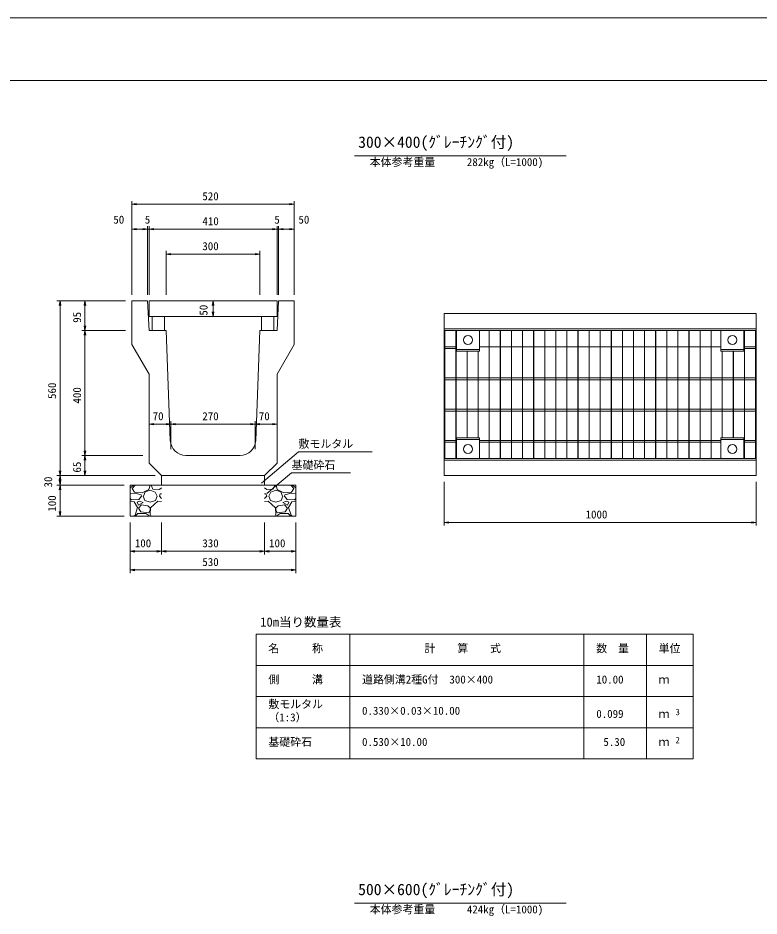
# Model space of a CAD drawing. Units: millimetres, scale not verified, with parts at other scales. Extents: x -2 to 84098, y 4 to 59404.
# Drawn here: x 41743 to 65475, y 30621 to 59404 of the extents above; entities that cross this region are included whole.
import ezdxf
from ezdxf.enums import TextEntityAlignment as Align

# ---------------------------------------------------------------- set-up
doc = ezdxf.new("R2010")
doc.units = ezdxf.units.MM
doc.header["$LTSCALE"] = 100
for name, color, linetype, lineweight in [('0_2', 7, 'Continuous', 18), ('D-MTR-FRAM（材料表図枠）', 2, 'Continuous', 18), ('D-STR-DIM（寸法）', 7, 'Continuous', 18), ('D-STR-HTXT（旗揚げ）', 7, 'Continuous', 18), ('D-STR-STR1（構造物）', 7, 'Continuous', 18), ('D-STR-STRn（構造物）', 7, 'Continuous', 18), ('D-STR（構造物外形線）', 1, 'Continuous', 18), ('D-TTL(外枠）', 2, 'Continuous', 18), ('DEFPOINTS_3', 8, 'Continuous', 18)]:
    doc.layers.add(name, color=color, linetype=linetype, lineweight=lineweight)
for name, color, linetype in [('D-MTR-TXT(文字列）', 7, 'Continuous'), ('D-MTR（材料表タイトル）', 7, 'Continuous'), ('D-STR-TXT（文字）', 7, 'Continuous'), ('D-TTL-TXT（文字）', 7, 'Continuous')]:
    doc.layers.add(name, color=color, linetype=linetype)
doc.styles.add('ＭＳ ゴシック', font='')
doc.styles.get('ＭＳ ゴシック').set_extended_font_data('MS Gothic')

msp = doc.modelspace()

# ---------------------------------------------------------------- linework, layer by layer
at = {"layer": '0_2'}
for p, q in [((45389, 53435.4), (45539, 53460.4)), ((45539, 53410.4), (45389, 53435.4)), ((45389, 53435.4), (45409, 53435.4)), ((50439, 53460.4), (50589, 53435.4)), ((50589, 53435.4), (50439, 53410.4)), ((50589, 53435.4), (50569, 53435.4)), ((45389, 52635.4), (45539, 52660.4)), ((45539, 52610.4), (45389, 52635.4)), ((45389, 52635.4), (45409, 52635.4)), ((45739, 52660.4), (45889, 52635.4)), ((45739, 52660.4), (45889, 52635.4)), ((45889, 52635.4), (45739, 52610.4)), ((45889, 52635.4), (45739, 52610.4)), ((45889, 52635.4), (45869, 52635.4)), ((45889, 52635.4), (45869, 52635.4)), ((45939, 52635.4), (46089, 52660.4)), ((45939, 52635.4), (46089, 52660.4)), ((46089, 52610.4), (45939, 52635.4)), ((45939, 52635.4), (45959, 52635.4)), ((46089, 52610.4), (45939, 52635.4)), ((45939, 52635.4), (45959, 52635.4)), ((49889, 52660.4), (50039, 52635.4)), ((49889, 52660.4), (50039, 52635.4)), ((50039, 52635.4), (49889, 52610.4)), ((50039, 52635.4), (49889, 52610.4)), ((50039, 52635.4), (50019, 52635.4)), ((50039, 52635.4), (50019, 52635.4)), ((50089, 52635.4), (50239, 52660.4)), ((50089, 52635.4), (50239, 52660.4)), ((50239, 52610.4), (50089, 52635.4)), ((50089, 52635.4), (50109, 52635.4)), ((50239, 52610.4), (50089, 52635.4)), ((50089, 52635.4), (50109, 52635.4)), ((50439, 52660.4), (50589, 52635.4)), ((50589, 52635.4), (50439, 52610.4)), ((50589, 52635.4), (50569, 52635.4)), ((46489, 51835.4), (46639, 51860.4)), ((46639, 51810.4), (46489, 51835.4)), ((46489, 51835.4), (46509, 51835.4)), ((49339, 51860.4), (49489, 51835.4)), ((49489, 51835.4), (49339, 51810.4)), ((49489, 51835.4), (49469, 51835.4)), ((43064, 50185.4), (43089, 50335.4)), ((43089, 50335.4), (43114, 50185.4)), ((43089, 50335.4), (43089, 50315.4)), ((43864, 50185.4), (43889, 50335.4)), ((43889, 50335.4), (43914, 50185.4)), ((43889, 50335.4), (43889, 50315.4)), ((47964, 50185.4), (47989, 50335.4)), ((47989, 50335.4), (48014, 50185.4)), ((47989, 50335.4), (47989, 50315.4)), ((47989, 49835.4), (47964, 49985.4)), ((48014, 49985.4), (47989, 49835.4)), ((47989, 49835.4), (47989, 49855.4)), ((43889, 49385.4), (43864, 49535.4)), ((43914, 49535.4), (43889, 49385.4)), ((43864, 49235.4), (43889, 49385.4)), ((43889, 49385.4), (43889, 49405.4)), ((43889, 49385.4), (43914, 49235.4)), ((43889, 49385.4), (43889, 49365.4)), ((45939, 46385.4), (46089, 46410.4)), ((46089, 46360.4), (45939, 46385.4)), ((45939, 46385.4), (45959, 46385.4)), ((46489, 46410.4), (46639, 46385.4)), ((46639, 46385.4), (46489, 46360.4)), ((46639, 46385.4), (46619, 46385.4)), ((46639, 46385.4), (46789, 46410.4)), ((46789, 46360.4), (46639, 46385.4)), ((46639, 46385.4), (46659, 46385.4)), ((49189, 46410.4), (49339, 46385.4)), ((49339, 46385.4), (49189, 46360.4)), ((49339, 46385.4), (49319, 46385.4)), ((49339, 46385.4), (49489, 46410.4)), ((49489, 46360.4), (49339, 46385.4)), ((49339, 46385.4), (49359, 46385.4)), ((49889, 46410.4), (50039, 46385.4)), ((50039, 46385.4), (49889, 46360.4)), ((50039, 46385.4), (50019, 46385.4)), ((43889, 45385.4), (43864, 45535.4)), ((43914, 45535.4), (43889, 45385.4)), ((43864, 45235.4), (43889, 45385.4)), ((43889, 45385.4), (43889, 45405.4)), ((43889, 45385.4), (43914, 45235.4)), ((43889, 45385.4), (43889, 45365.4)), ((43089, 44735.4), (43064, 44885.4)), ((43064, 44585.4), (43089, 44735.4)), ((43114, 44885.4), (43089, 44735.4)), ((43089, 44735.4), (43089, 44755.4)), ((43089, 44735.4), (43114, 44585.4)), ((43089, 44735.4), (43089, 44715.4)), ((43889, 44735.4), (43864, 44885.4)), ((43914, 44885.4), (43889, 44735.4)), ((43889, 44735.4), (43889, 44755.4)), ((43089, 44435.4), (43064, 44585.4)), ((43064, 44285.4), (43089, 44435.4)), ((43114, 44585.4), (43089, 44435.4)), ((43089, 44435.4), (43089, 44455.4)), ((43089, 44435.4), (43114, 44285.4)), ((43089, 44435.4), (43089, 44415.4)), ((43089, 43435.4), (43064, 43585.4)), ((43114, 43585.4), (43089, 43435.4)), ((43089, 43435.4), (43089, 43455.4)), ((55389, 43235.4), (55539, 43260.4)), ((55539, 43210.4), (55389, 43235.4)), ((55389, 43235.4), (55409, 43235.4)), ((65239, 43260.4), (65389, 43235.4)), ((65389, 43235.4), (65239, 43210.4)), ((65389, 43235.4), (65369, 43235.4)), ((45339, 42313.1), (45489, 42338.1)), ((45489, 42288.1), (45339, 42313.1)), ((45339, 42313.1), (45359, 42313.1)), ((46189, 42338.1), (46339, 42313.1)), ((46339, 42313.1), (46189, 42288.1)), ((46339, 42313.1), (46319, 42313.1)), ((46339, 42313.1), (46489, 42338.1)), ((46489, 42288.1), (46339, 42313.1)), ((46339, 42313.1), (46359, 42313.1)), ((49489, 42338.1), (49639, 42313.1)), ((49639, 42313.1), (49489, 42288.1)), ((49639, 42313.1), (49619, 42313.1)), ((49639, 42313.1), (49789, 42338.1)), ((49789, 42288.1), (49639, 42313.1)), ((49639, 42313.1), (49659, 42313.1)), ((50489, 42338.1), (50639, 42313.1)), ((50639, 42313.1), (50489, 42288.1)), ((50639, 42313.1), (50619, 42313.1)), ((45339, 41712.4), (45489, 41737.4)), ((50489, 41737.4), (50639, 41712.4)), ((45489, 41687.4), (45339, 41712.4)), ((45339, 41712.4), (45359, 41712.4)), ((50639, 41712.4), (50489, 41687.4)), ((50639, 41712.4), (50619, 41712.4))]:
    msp.add_line(p, q, dxfattribs=at)
at = {"layer": 'D-MTR-FRAM（材料表図枠）'}
for p, q in [((49368.6, 39655.4), (63368.6, 39655.4)), ((49368.6, 35655.4), (49368.6, 39655.4)), ((52368.6, 35655.4), (52368.6, 39655.4)), ((59868.6, 35655.4), (59868.6, 39655.4)), ((61868.6, 36455.4), (61868.6, 39655.4)), ((61868.6, 35655.4), (61868.6, 39655.4)), ((63368.6, 35655.4), (63368.6, 39655.4)), ((49368.6, 38655.4), (63368.6, 38655.4)), ((49368.6, 37655.4), (63368.6, 37655.4)), ((49368.6, 36655.4), (63368.6, 36655.4)), ((49368.6, 35655.4), (63368.6, 35655.4))]:
    msp.add_line(p, q, dxfattribs=at)
at = {"layer": 'D-STR-DIM（寸法）'}
for p, q in [((45389, 50535.4), (45389, 53535.4)), ((45409, 53435.4), (50569, 53435.4)), ((50589, 50535.4), (50589, 53535.4)), ((45389, 50535.4), (45389, 52735.4)), ((45889, 50535.4), (45889, 52735.4)), ((45889, 50535.4), (45889, 52735.4)), ((45939, 50535.4), (45939, 52735.4)), ((45939, 50535.4), (45939, 52735.4)), ((50039, 50535.4), (50039, 52735.4)), ((50039, 50535.4), (50039, 52735.4)), ((50089, 50535.4), (50089, 52735.4)), ((50089, 50535.4), (50089, 52735.4)), ((50589, 50535.4), (50589, 52735.4)), ((45409, 52635.4), (45869, 52635.4)), ((45869, 52635.4), (45849, 52635.4)), ((45889, 52635.4), (45939, 52635.4)), ((45959, 52635.4), (45979, 52635.4)), ((45959, 52635.4), (50019, 52635.4)), ((50019, 52635.4), (49999, 52635.4)), ((50089, 52635.4), (50039, 52635.4)), ((50109, 52635.4), (50129, 52635.4)), ((50569, 52635.4), (50109, 52635.4)), ((46489, 50535.4), (46489, 51935.4)), ((46509, 51835.4), (49469, 51835.4)), ((49489, 50535.4), (49489, 51935.4)), ((45189, 50335.4), (42989, 50335.4)), ((43089, 50315.4), (43089, 44755.4)), ((45189, 50335.4), (43789, 50335.4)), ((43889, 50315.4), (43889, 49405.4)), ((47789, 50335.4), (47889, 50335.4)), ((47989, 50315.4), (47989, 49855.4)), ((47789, 49835.4), (47889, 49835.4)), ((45189, 49385.4), (43789, 49385.4)), ((45189, 49385.4), (43789, 49385.4)), ((43889, 49365.4), (43889, 45405.4)), ((45939, 45585.4), (45939, 46485.4)), ((45959, 46385.4), (46619, 46385.4)), ((46639, 45585.4), (46639, 46485.4)), ((46639, 45585.4), (46639, 46485.4)), ((46659, 46385.4), (49319, 46385.4)), ((49339, 45585.4), (49339, 46485.4)), ((49339, 45585.4), (49339, 46485.4)), ((50019, 46385.4), (49359, 46385.4)), ((50039, 45585.4), (50039, 46485.4)), ((45739, 45385.4), (43789, 45385.4)), ((45739, 45385.4), (43789, 45385.4)), ((43889, 45365.4), (43889, 44755.4)), ((46139, 44735.4), (42989, 44735.4)), ((46139, 44735.4), (42989, 44735.4)), ((43089, 44715.4), (43089, 44455.4)), ((46139, 44735.4), (43789, 44735.4)), ((45139, 44435.4), (42989, 44435.4)), ((45139, 44435.4), (42989, 44435.4)), ((43089, 44415.4), (43089, 43455.4)), ((55389, 44535.4), (55389, 43135.4)), ((65389, 44535.4), (65389, 43135.4)), ((45139, 43435.4), (42989, 43435.4)), ((45339, 43235.4), (45339, 42213.1)), ((45339, 43235.4), (45339, 41612.4)), ((46339, 43235.4), (46339, 42213.1)), ((46339, 43235.4), (46339, 42213.1)), ((49639, 43235.4), (49639, 42213.1)), ((49639, 43235.4), (49639, 42213.1)), ((50639, 43235.4), (50639, 42213.1)), ((50639, 43235.4), (50639, 41612.4)), ((55409, 43235.4), (65369, 43235.4)), ((46319, 42313.1), (45359, 42313.1)), ((46359, 42313.1), (49619, 42313.1)), ((49659, 42313.1), (50619, 42313.1)), ((50619, 41712.4), (45359, 41712.4))]:
    msp.add_line(p, q, dxfattribs=at)
at = {"layer": 'D-STR-HTXT（旗揚げ）'}
for p, q in [((52522.1, 54987), (59302.6, 54987)), ((49537, 44498.7), (50728.8, 45500)), ((53088.6, 45500), (50728.8, 45500)), ((49717.7, 44161.6), (50504.2, 44821)), ((52390.6, 44821), (50504.2, 44821)), ((52522.1, 31035.1), (59302.6, 31035.1))]:
    msp.add_line(p, q, dxfattribs=at)
at = {"layer": 'D-STR-STR1（構造物）'}
for p, q in [((45939, 50335.4), (50039, 50335.4)), ((45939, 49835.4), (45939, 50335.4)), ((50039, 49835.4), (50039, 50335.4)), ((45939, 49835.4), (50039, 49835.4)), ((46039, 49385.4), (46039, 49835.4)), ((46439, 49385.4), (46439, 49835.4)), ((49539, 49385.4), (49539, 49835.4)), ((49939, 49385.4), (49939, 49835.4)), ((55414, 49385.4), (65364, 49385.4)), ((55414, 45285.4), (55414, 49385.4)), ((55416.3, 45285.4), (55416.3, 49385.4)), ((55769.3, 45285.4), (55769.3, 49385.4)), ((55771.6, 45285.4), (55771.6, 49385.4)), ((55784, 48720.4), (55784, 49385.4)), ((56524, 48720.4), (56524, 49385.4)), ((56835.1, 45285.4), (56835.1, 49385.4)), ((56837.8, 45285.4), (56837.8, 49385.4)), ((57190.4, 45285.4), (57190.4, 49385.4)), ((57192.7, 45285.4), (57192.7, 49385.4)), ((57545.7, 45285.4), (57545.7, 49385.4)), ((57548.4, 45285.4), (57548.4, 49385.4)), ((57900.9, 45285.4), (57900.9, 49385.4)), ((57903.2, 45285.4), (57903.2, 49385.4)), ((58256.2, 45285.4), (58256.2, 49385.4)), ((58258.9, 45285.4), (58258.9, 49385.4)), ((58611.5, 45285.4), (58611.5, 49385.4)), ((58613.8, 45285.4), (58613.8, 49385.4)), ((58966.8, 45285.4), (58966.8, 49385.4)), ((58969.5, 45285.4), (58969.5, 49385.4)), ((59322, 45285.4), (59322, 49385.4)), ((59324.3, 45285.4), (59324.3, 49385.4)), ((59677.3, 45285.4), (59677.3, 49385.4)), ((59680, 45285.4), (59680, 49385.4)), ((60032.6, 45285.4), (60032.6, 49385.4)), ((60034.9, 45285.4), (60034.9, 49385.4)), ((60387.9, 45285.4), (60387.9, 49385.4)), ((60390.6, 45285.4), (60390.6, 49385.4)), ((60743.1, 45285.4), (60743.1, 49385.4)), ((60745.4, 45285.4), (60745.4, 49385.4)), ((61098.4, 45285.4), (61098.4, 49385.4)), ((61101.1, 45285.4), (61101.1, 49385.4)), ((61453.7, 45285.4), (61453.7, 49385.4)), ((61456, 45285.4), (61456, 49385.4)), ((61809, 45285.4), (61809, 49385.4)), ((61811.7, 45285.4), (61811.7, 49385.4)), ((62164.2, 45285.4), (62164.2, 49385.4)), ((62166.5, 45285.4), (62166.5, 49385.4)), ((62519.5, 45285.4), (62519.5, 49385.4)), ((62522.2, 45285.4), (62522.2, 49385.4)), ((62874.8, 45285.4), (62874.8, 49385.4)), ((62877.1, 45285.4), (62877.1, 49385.4)), ((63230.1, 45285.4), (63230.1, 49385.4)), ((63232.8, 45285.4), (63232.8, 49385.4)), ((63585.3, 45285.4), (63585.3, 49385.4)), ((63587.6, 45285.4), (63587.6, 49385.4)), ((63940.6, 45285.4), (63940.6, 49385.4)), ((63943.3, 45285.4), (63943.3, 49385.4)), ((64254, 48720.4), (64254, 49385.4)), ((64994, 48720.4), (64994, 49385.4)), ((65006.5, 45285.4), (65006.5, 49385.4)), ((65008.7, 45285.4), (65008.7, 49385.4)), ((65361.7, 45285.4), (65361.7, 49385.4)), ((65364, 45285.4), (65364, 49385.4)), ((55414, 48865.4), (55784, 48865.4)), ((55414, 48805.4), (55784, 48805.4)), ((55784, 48780.4), (56524, 48780.4)), ((55784, 48720.4), (56524, 48720.4)), ((56124.6, 45950.4), (56124.6, 48720.4)), ((56127.3, 45950.4), (56127.3, 48720.4)), ((56479.8, 45950.4), (56479.8, 48720.4)), ((56482.1, 45950.4), (56482.1, 48720.4)), ((56524, 48865.4), (64254, 48865.4)), ((64254, 48780.4), (64994, 48780.4)), ((64254, 48720.4), (64994, 48720.4)), ((64296.3, 45950.4), (64296.3, 48720.4)), ((64299, 45950.4), (64299, 48720.4)), ((64651.2, 45950.4), (64651.2, 48720.4)), ((64653.5, 45950.4), (64653.5, 48720.4)), ((64994, 48865.4), (65364, 48865.4)), ((64994, 48805.4), (65364, 48805.4)), ((55414, 47865.4), (65364, 47865.4)), ((55414, 47805.4), (65364, 47805.4)), ((55414, 46865.4), (65364, 46865.4)), ((55414, 46805.4), (65364, 46805.4)), ((55414, 45865.4), (55784, 45865.4)), ((55414, 45805.4), (55784, 45805.4)), ((55784, 45950.4), (56524, 45950.4)), ((55784, 45285.4), (55784, 45950.4)), ((55784, 45890.4), (56524, 45890.4)), ((56524, 45285.4), (56524, 45950.4)), ((56524, 45865.4), (64254, 45865.4)), ((56524, 45805.4), (64254, 45805.4)), ((64254, 45285.4), (64254, 45950.4)), ((64254, 45950.4), (64994, 45950.4)), ((64254, 45890.4), (64994, 45890.4)), ((64994, 45285.4), (64994, 45950.4)), ((64994, 45865.4), (65364, 45865.4)), ((64994, 45805.4), (65364, 45805.4)), ((55414, 45285.4), (65364, 45285.4))]:
    msp.add_line(p, q, dxfattribs=at)
for centre in [(56154, 49085.4), (64624, 49085.4), (56154, 45585.4), (64624, 45585.4)]:
    msp.add_circle(centre, 145, dxfattribs=at)
at = {"layer": 'D-STR-STRn（構造物）'}
for p, q in [((46339, 44735.4), (46339, 44435.4)), ((49639, 44735.4), (49639, 44435.4)), ((46339, 44435.4), (45339, 44435.4)), ((45339, 44435.4), (45339, 43435.4)), ((45339, 44348.4), (45451.6, 44435.4)), ((45400.7, 44324.9), (45500.1, 44435.4)), ((45971.1, 44434.8), (45931.1, 44294.8)), ((46005.1, 44435.4), (46059.1, 44307.2)), ((46270.8, 44295.6), (46339, 44348.4)), ((49639, 44435.4), (46339, 44435.4)), ((49639, 44435.4), (50639, 44435.4)), ((49707.2, 44295.6), (49639, 44348.4)), ((49972.9, 44435.4), (49918.9, 44307.2)), ((50006.9, 44434.8), (50046.9, 44294.8)), ((50577.3, 44324.9), (50477.9, 44435.4)), ((50639, 44348.4), (50526.4, 44435.4)), ((50639, 44435.4), (50639, 43435.4)), ((45491.6, 44173.8), (45339, 44157.7)), ((45472.7, 44204.4), (45402.7, 44324.4)), ((45720.1, 44187), (45470.1, 44207)), ((45690.4, 44125.5), (45490.4, 44175.5)), ((45700.7, 44074.9), (45610.7, 43974.9)), ((45700.8, 44074.3), (45690.8, 44124.3)), ((45931.2, 44294.2), (45721.2, 44184.2)), ((45749.9, 44075.2), (45809.9, 43935.2)), ((45760.5, 44074.9), (45820.5, 44214.9)), ((45820.8, 44214.9), (45980.8, 44264.9)), ((45980.4, 44264.9), (46140.4, 44204.9)), ((46060.1, 44304.4), (46270.1, 44294.4)), ((46140.9, 44204.6), (46200.9, 44074.6)), ((46150.4, 43935.4), (46200.4, 44075.4)), ((46339, 44003.4), (46270.4, 44078.2)), ((46270.5, 44075.2), (46300.5, 44155.2)), ((46339, 44157.7), (46301.6, 44153.8)), ((49639, 44157.7), (49676.4, 44153.8)), ((49639, 44003.4), (49707.6, 44078.2)), ((49707.5, 44075.2), (49677.5, 44155.2)), ((49917.9, 44304.4), (49707.9, 44294.4)), ((49837.1, 44204.6), (49777.1, 44074.6)), ((49827.6, 43935.4), (49777.6, 44075.4)), ((49997.6, 44264.9), (49837.6, 44204.9)), ((50157.2, 44214.9), (49997.2, 44264.9)), ((50046.8, 44294.2), (50256.8, 44184.2)), ((50217.5, 44074.9), (50157.5, 44214.9)), ((50228.1, 44075.2), (50168.1, 43935.2)), ((50257.9, 44187), (50507.9, 44207)), ((50277.2, 44074.3), (50287.2, 44124.3)), ((50277.3, 44074.9), (50367.3, 43974.9)), ((50287.6, 44125.5), (50487.6, 44175.5)), ((50486.4, 44173.8), (50639, 44157.7)), ((50505.3, 44204.4), (50575.3, 44324.4)), ((45380.4, 43958.2), (45339, 44003.4)), ((45461, 43893.9), (45339, 43904.1)), ((45610, 43975.5), (45380, 43955.5)), ((45572.9, 43715.5), (45462.9, 43895.5)), ((45560.4, 43884.9), (45600.4, 43784.9)), ((45630.6, 43914.5), (45560.6, 43884.5)), ((45600.4, 43785.1), (45750.4, 43875.1)), ((45700.7, 43794.9), (45600.7, 43694.9)), ((45751.1, 43875.1), (45631.1, 43915.1)), ((45901.9, 43765.5), (45701.9, 43795.5)), ((45810, 43934.2), (45980, 43884.2)), ((45982.8, 43692.8), (45902.8, 43762.8)), ((45981.3, 43884.3), (46151.3, 43934.3)), ((46221, 43914.8), (45991, 43704.8)), ((46339, 43904.1), (46221, 43913.9)), ((49639, 43904.1), (49757, 43913.9)), ((49757, 43914.8), (49987, 43704.8)), ((49996.7, 43884.3), (49826.7, 43934.3)), ((49995.2, 43692.8), (50075.2, 43762.8)), ((50168, 43934.2), (49998, 43884.2)), ((50076.1, 43765.5), (50276.1, 43795.5)), ((50226.9, 43875.1), (50346.9, 43915.1)), ((50377.6, 43785.1), (50227.6, 43875.1)), ((50277.3, 43794.9), (50377.3, 43694.9)), ((50347.4, 43914.5), (50417.4, 43884.5)), ((50368, 43975.5), (50598, 43955.5)), ((50417.6, 43884.9), (50377.6, 43784.9)), ((50405.1, 43715.5), (50515.1, 43895.5)), ((50517, 43893.9), (50639, 43904.1)), ((50597.6, 43958.2), (50639, 44003.4)), ((45451.6, 43435.4), (45490.8, 43465.6)), ((45490.8, 43464.6), (45570.8, 43714.6)), ((45500.1, 43435.4), (45580.7, 43524.9)), ((45580.8, 43525), (45840.8, 43525)), ((45600.4, 43695.3), (45680.4, 43575.3)), ((45681, 43574.5), (45931, 43544.5)), ((45840.4, 43527.2), (45970.4, 43437.2)), ((45931, 43545.1), (45981, 43635.1)), ((45979.1, 43497.2), (46005.1, 43435.4)), ((45990.3, 43705.4), (45980.3, 43495.4)), ((45980.8, 43635), (45980.8, 43695)), ((49998.9, 43497.2), (49972.9, 43435.4)), ((49987.7, 43705.4), (49997.7, 43495.4)), ((50047, 43545.1), (49997, 43635.1)), ((49997.2, 43635), (49997.2, 43695)), ((50137.6, 43527.2), (50007.6, 43437.2)), ((50297, 43574.5), (50047, 43544.5)), ((50397.2, 43525), (50137.2, 43525)), ((50377.6, 43695.3), (50297.6, 43575.3)), ((50477.9, 43435.4), (50397.3, 43524.9)), ((50487.2, 43464.6), (50407.2, 43714.6)), ((50526.4, 43435.4), (50487.2, 43465.6)), ((45339, 43435.4), (50639, 43435.4))]:
    msp.add_line(p, q, dxfattribs=at)
at = {"layer": 'D-STR（構造物外形線）'}
for p, q in [((45389, 48935.4), (45389, 50335.4)), ((45389, 50335.4), (45889, 50335.4)), ((45889, 50335.4), (45939, 49385.4)), ((50039, 49385.4), (50089, 50335.4)), ((50089, 50335.4), (50589, 50335.4)), ((50589, 48935.4), (50589, 50335.4)), ((55389, 49935.4), (65389, 49935.4)), ((55389, 44735.4), (55389, 49935.4)), ((65389, 44735.4), (65389, 49935.4)), ((45939, 49385.4), (46489, 49385.4)), ((46489, 49385.4), (46620.9, 45866.6)), ((49357.1, 45866.6), (49489, 49385.4)), ((49489, 49385.4), (50039, 49385.4)), ((55389, 49435.4), (65389, 49435.4)), ((45389, 48935.4), (45939, 47982.7)), ((50039, 47982.7), (50589, 48935.4)), ((45939, 45135.4), (45939, 47982.7)), ((50039, 45135.4), (50039, 47982.7)), ((47120.6, 45385.4), (48857.4, 45385.4)), ((55389, 45235.4), (65389, 45235.4)), ((45939, 45135.4), (46339, 44735.4)), ((49639, 44735.4), (50039, 45135.4)), ((46339, 44735.4), (49639, 44735.4)), ((55389, 44735.4), (65389, 44735.4))]:
    msp.add_line(p, q, dxfattribs=at)
for centre, start, end in [((47120.6, 45885.4), 182.14794, 270), ((48857.4, 45885.4), 270, 357.85206)]:
    msp.add_arc(centre, 500, start, end, dxfattribs=at)
at = {"layer": 'D-TTL(外枠）'}
msp.add_line((2297.9, 57404.1), (81797.9, 57404.1), dxfattribs=at)
at = {"layer": 'DEFPOINTS_3'}
msp.add_line((-2.1, 59404.1), (84097.9, 59404.1), dxfattribs=at)

# ---------------------------------------------------------------- texts
at = {"layer": 'D-MTR-TXT(文字列）', "style": 'ＭＳ ゴシック'}
for s, height, p in [('本体参考重量', 256.6, (53007.3, 54580.3)), ('282kg（L=1000)', 256.6, (56119.3, 54580.3)), ('名\u3000\u3000\u3000称', 256.6, (49760.9, 38995.7)), ('計\u3000\u3000算\u3000\u3000式', 256.6, (54761.7, 38995.7)), ('数\u3000量', 256.6, (60260.9, 38995.7)), ('単位', 256.6, (62260.9, 38995.7)), ('側\u3000\u3000\u3000溝', 256.6, (49760.9, 37995.7)), ('道路側溝2種G付\u3000300×400', 256.6, (52760.9, 37995.7)), ('10.00', 256.6, (60263.6, 37995.7)), ('ｍ', 256.6, (62260.9, 37995.7)), ('敷モルタル', 256.6, (49760.9, 37205.7)), ('（1:3）', 256.6, (49760.9, 36783.5)), ('0.330×0.03×10.00', 256.6, (52760.9, 36995.7)), ('0.099', 256.6, (60263.6, 36895.7)), ('ｍ', 256.6, (62260.9, 36895.7)), ('3', 205.3, (62801.1, 36996.1)), ('基礎砕石', 256.6, (49760.9, 35995.7)), ('0.530×10.00', 256.6, (52760.9, 35995.7)), ('5.30', 256.6, (60491, 35995.7)), ('ｍ', 256.6, (62260.9, 35995.7)), ('2', 205.3, (62801.1, 36096.1)), ('本体参考重量', 256.6, (53007.3, 30628.4)), ('424kg（L=1000)', 256.6, (56119.3, 30628.4))]:
    msp.add_text(s, height=height, dxfattribs=at).set_placement(p, align=Align.BOTTOM_LEFT)
at = {"layer": 'D-MTR（材料表タイトル）', "style": 'ＭＳ ゴシック'}
msp.add_text('10m当り数量表', height=293.3, dxfattribs=at).set_placement((49502.9, 39807.9), align=Align.BOTTOM_LEFT)
at = {"layer": 'D-STR-DIM（寸法）', "style": 'ＭＳ ゴシック'}
for s, p in [('520', (47647, 53485.4)), ('50', (44796.6, 52735.4)), ('5', (45803.8, 52735.4)), ('410', (47649.7, 52685.4)), ('5', (49953.8, 52735.4)), ('50', (50724.8, 52735.4)), ('300', (47647, 51885.4)), ('70', (46056.3, 46435.4)), ('270', (47646.1, 46435.4)), ('70', (49456.3, 46435.4)), ('1000', (59920.9, 43285.4)), ('100', (45484.6, 42363.1)), ('330', (47647, 42363.1)), ('100', (49784.6, 42363.1)), ('530', (47647, 41762.4))]:
    msp.add_text(s, height=256.6, dxfattribs=at).set_placement(p, align=Align.BOTTOM_LEFT)
for s, p in [('50', (47889, 49864.3)), ('95', (43839, 49634.7)), ('560', (43039, 47193.4)), ('400', (43839, 47046)), ('65', (43839, 44833.8)), ('30', (42914, 44357.1)), ('100', (43039, 43580.9))]:
    msp.add_text(s, height=256.6, rotation=90, dxfattribs=at).set_placement(p, align=Align.BOTTOM_LEFT)
at = {"layer": 'D-STR-TXT（文字）', "style": 'ＭＳ ゴシック'}
for s, p in [('敷モルタル', (50728.8, 45550)), ('基礎砕石', (50504.2, 44871))]:
    msp.add_text(s, height=256.6, dxfattribs=at).set_placement(p, align=Align.BOTTOM_LEFT)
at = {"layer": 'D-TTL-TXT（文字）', "style": 'ＭＳ ゴシック'}
for s, p in [('300×400(ｸﾞﾚｰﾁﾝｸﾞ付)', (52637.6, 55131.9)), ('500×600(ｸﾞﾚｰﾁﾝｸﾞ付)', (52637.6, 31180))]:
    msp.add_text(s, height=366.6, dxfattribs=at).set_placement(p, align=Align.BOTTOM_LEFT)

doc.saveas('drawing.dxf')
